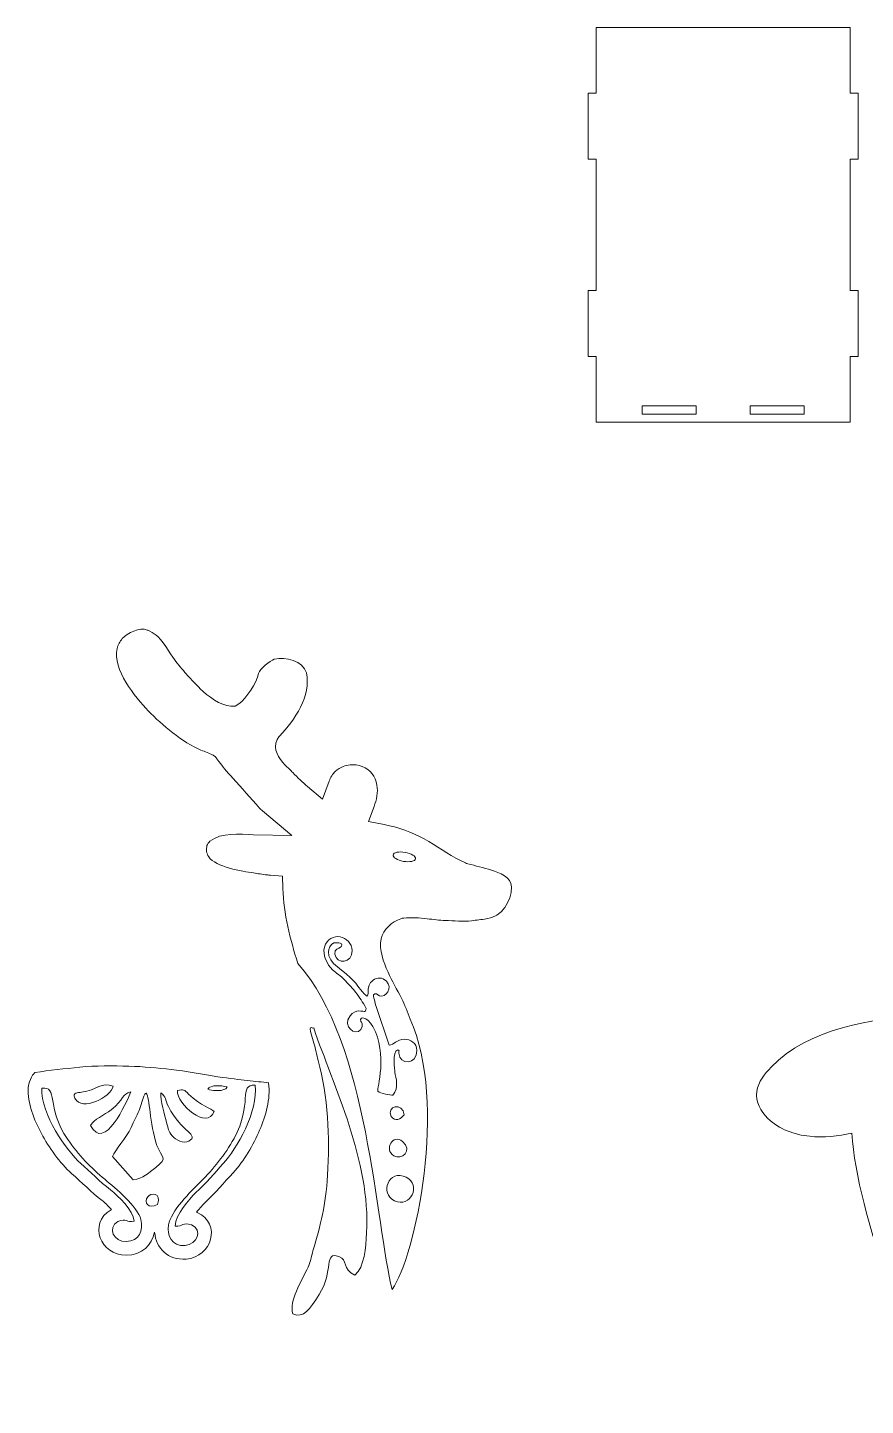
# Model space of a CAD drawing. Header units: centimetres. Extents: x -66 to 64, y -52 to 50.
# Drawn here: x -66 to -4, y -51.7 to 50.3 of the extents above; entities that cross this region are included whole.
import ezdxf

# ---------------------------------------------------------------- set-up
doc = ezdxf.new("R2010")
doc.units = ezdxf.units.CM
doc.header["$MEASUREMENT"] = 0
doc.layers.add('layer 1', color=7, linetype='Continuous')

msp = doc.modelspace()

# ---------------------------------------------------------------- linework, layer by layer
at = {"layer": 'layer 1', "color": 250, "lineweight": 9}
for points, knots in [([(-23.88871, 35.72097), (-23.88871, 35.72097), (-23.88868, 30.8543), (-23.88868, 30.8543), (-23.88868, 30.8543), (-23.88868, 30.8543), (-24.48869, 30.85431), (-24.48869, 30.85431), (-24.48869, 30.85431), (-24.48869, 30.85431), (-24.48868, 25.98762), (-24.48868, 25.98762), (-24.48868, 25.98762), (-24.48868, 25.98762), (-23.88868, 25.98764), (-23.88868, 25.98764), (-23.88868, 25.98764), (-23.88868, 25.98764), (-23.88868, 21.12097), (-23.88868, 21.12097), (-23.88868, 21.12097), (-23.88868, 21.12097), (-5.08869, 21.12101), (-5.08869, 21.12101), (-5.08869, 21.12101), (-5.08869, 21.12101), (-5.08871, 25.98767), (-5.08871, 25.98767), (-5.08871, 25.98767), (-5.08871, 25.98767), (-4.4887, 25.98766), (-4.4887, 25.98766), (-4.4887, 25.98766), (-4.4887, 25.98766), (-4.48871, 30.85435), (-4.48871, 30.85435), (-4.48871, 30.85435), (-4.48871, 30.85435), (-5.08871, 30.85434), (-5.08871, 30.85434), (-5.08871, 30.85434), (-5.08871, 30.85434), (-5.08871, 35.721), (-5.08871, 35.721), (-5.08871, 35.721), (-5.08871, 35.721), (-5.08874, 40.58767), (-5.08874, 40.58767), (-5.08874, 40.58767), (-5.08874, 40.58767), (-4.48873, 40.58766), (-4.48873, 40.58766), (-4.48873, 40.58766), (-4.48873, 40.58766), (-4.48874, 45.45435), (-4.48874, 45.45435), (-4.48874, 45.45435), (-4.48874, 45.45435), (-5.08874, 45.45433), (-5.08874, 45.45433), (-5.08874, 45.45433), (-5.08874, 45.45433), (-5.08874, 50.321), (-5.08874, 50.321), (-5.08874, 50.321), (-5.08874, 50.321), (-23.88873, 50.32096), (-23.88873, 50.32096), (-23.88873, 50.32096), (-23.88873, 50.32096), (-23.88871, 45.4543), (-23.88871, 45.4543), (-23.88871, 45.4543), (-23.88871, 45.4543), (-24.48871, 45.45431), (-24.48871, 45.45431), (-24.48871, 45.45431), (-24.48871, 45.45431), (-24.48871, 40.58762), (-24.48871, 40.58762), (-24.48871, 40.58762), (-24.48871, 40.58762), (-23.88871, 40.58763), (-23.88871, 40.58763), (-23.88871, 40.58763), (-23.88871, 40.58763), (-23.88871, 35.72097), (-23.88871, 35.72097)], [0, 0, 0, 0, 0.043478261, 0.043478261, 0.043478261, 0.043478261, 0.086956522, 0.086956522, 0.086956522, 0.086956522, 0.130434783, 0.130434783, 0.130434783, 0.130434783, 0.173913043, 0.173913043, 0.173913043, 0.173913043, 0.217391304, 0.217391304, 0.217391304, 0.217391304, 0.260869565, 0.260869565, 0.260869565, 0.260869565, 0.304347826, 0.304347826, 0.304347826, 0.304347826, 0.347826087, 0.347826087, 0.347826087, 0.347826087, 0.391304348, 0.391304348, 0.391304348, 0.391304348, 0.434782609, 0.434782609, 0.434782609, 0.434782609, 0.47826087, 0.47826087, 0.47826087, 0.47826087, 0.52173913, 0.52173913, 0.52173913, 0.52173913, 0.565217391, 0.565217391, 0.565217391, 0.565217391, 0.608695652, 0.608695652, 0.608695652, 0.608695652, 0.652173913, 0.652173913, 0.652173913, 0.652173913, 0.695652174, 0.695652174, 0.695652174, 0.695652174, 0.739130435, 0.739130435, 0.739130435, 0.739130435, 0.782608696, 0.782608696, 0.782608696, 0.782608696, 0.826086957, 0.826086957, 0.826086957, 0.826086957, 0.869565217, 0.869565217, 0.869565217, 0.869565217, 0.913043478, 0.913043478, 0.913043478, 0.913043478, 1, 1, 1, 1]), ([(-20.48867, 21.72098), (-20.48867, 21.72098), (-16.48868, 21.72098), (-16.48868, 21.72098), (-16.48868, 21.72098), (-16.48868, 21.72098), (-16.48867, 22.32098), (-16.48867, 22.32098), (-16.48867, 22.32098), (-16.48867, 22.32098), (-20.48868, 22.32098), (-20.48868, 22.32098), (-20.48868, 22.32098), (-20.48868, 22.32098), (-20.48867, 21.72098), (-20.48867, 21.72098)], [0, 0, 0, 0, 0.2, 0.2, 0.2, 0.2, 0.4, 0.4, 0.4, 0.4, 0.6, 0.6, 0.6, 0.6, 1, 1, 1, 1]), ([(-12.48869, 21.72098), (-12.48869, 21.72098), (-8.48869, 21.721), (-8.48869, 21.721), (-8.48869, 21.721), (-8.48869, 21.721), (-8.4887, 22.321), (-8.4887, 22.321), (-8.4887, 22.321), (-8.4887, 22.321), (-12.48868, 22.32098), (-12.48868, 22.32098), (-12.48868, 22.32098), (-12.48868, 22.32098), (-12.48869, 21.72098), (-12.48869, 21.72098)], [0, 0, 0, 0, 0.2, 0.2, 0.2, 0.2, 0.4, 0.4, 0.4, 0.4, 0.6, 0.6, 0.6, 0.6, 1, 1, 1, 1]), ([(14.35032, -23.84317), (14.65976, -23.58425), (14.91388, -23.26359), (15.08466, -22.86079), (15.08466, -22.86079), (15.92802, -20.87196), (16.24682, -17.32056), (15.6323, -15.33706), (15.6323, -15.33706), (15.02648, -13.3817), (14.54388, -11.51884), (14.48798, -9.50848), (14.48798, -9.50848), (14.48798, -9.50848), (14.22762, -9.48472), (14.22762, -9.48472), (14.22762, -9.48472), (13.88382, -9.453), (13.51884, -9.38852), (13.17413, -9.34118), (13.17413, -9.34118), (11.96149, -9.1749), (9.91313, -8.7891), (9.17779, -7.7309), (9.17779, -7.7309), (8.83493, -7.23752), (8.76117, -6.65862), (8.88755, -6.07928), (8.88755, -6.07928), (8.95145, -5.7865), (9.22693, -5.40774), (9.45573, -5.21998), (9.45573, -5.21998), (10.57327, -4.30278), (12.00141, -4.47268), (13.33246, -4.50278), (13.33246, -4.50278), (13.22596, -4.4129), (13.12519, -4.32862), (13.01651, -4.20754), (13.01651, -4.20754), (12.35271, -3.46788), (11.68035, -2.7313), (11.02013, -1.97892), (11.02013, -1.97892), (10.60627, -1.50722), (10.15519, -0.99996), (9.79119, -0.48786), (9.79119, -0.48786), (9.64031, -0.39268), (9.19517, -0.24338), (9.03593, -0.17676), (9.03593, -0.17676), (6.12147, 1.04206), (0.13457, 6.61548), (2.85077, 9.67282), (2.85077, 9.67282), (3.52225, 10.42874), (4.87559, 10.96658), (5.84159, 10.5648), (5.84159, 10.5648), (6.06167, 10.48386), (6.40071, 10.25584), (6.60999, 10.13644), (6.60999, 10.13644), (7.27179, 9.75906), (7.81331, 8.67196), (8.26881, 8.05664), (8.26881, 8.05664), (8.54179, 7.68786), (8.84983, 7.34922), (9.13429, 6.98988), (9.13429, 6.98988), (9.13429, 6.98988), (10.10455, 5.98388), (10.10455, 5.98388), (10.10455, 5.98388), (10.39257, 5.6854), (11.26243, 5.02336), (11.66655, 5.01102), (11.66655, 5.01102), (12.03857, 5.26456), (12.61437, 6.23602), (12.70511, 6.63976), (12.70511, 6.63976), (12.86111, 7.33384), (13.85174, 8.16736), (14.49286, 8.41568), (14.49286, 8.41568), (14.52926, 8.4298), (14.56088, 8.44026), (14.59852, 8.45068), (14.59852, 8.45068), (15.98118, 8.8337), (17.8769, 8.13928), (18.2111, 6.69022), (18.2111, 6.69022), (18.68282, 4.64492), (17.35648, 2.54748), (15.98654, 1.10318), (15.98654, 1.10318), (15.75998, 0.86432), (16.7552, -0.00334), (16.96274, -0.22216), (16.96274, -0.22216), (17.14142, -0.41062), (17.56848, -0.84178), (17.9747, -1.18392), (17.9747, -1.18392), (18.13492, -0.76044), (18.3544, -0.39394), (18.69184, -0.08064), (18.69184, -0.08064), (18.95418, 0.163), (19.2621, 0.35202), (19.59616, 0.48014), (19.59616, 0.48014), (19.84414, 0.57524), (20.10474, 0.63616), (20.369, 0.66214), (20.369, 0.66214), (20.83092, 0.70754), (21.30226, 0.6459), (21.73504, 0.4773), (21.73504, 0.4773), (22.66986, 0.11308), (23.29062, -0.68618), (23.45138, -1.67266), (23.45138, -1.67266), (23.56634, -2.37812), (23.4409, -3.0963), (23.19334, -3.77336), (23.19334, -3.77336), (23.33256, -3.80024), (23.4715, -3.8292), (23.6105, -3.86118), (23.6105, -3.86118), (24.74514, -4.12244), (25.79796, -4.55426), (26.8009, -5.14588), (26.8009, -5.14588), (27.63162, -5.63586), (28.56582, -6.29954), (29.41798, -6.6808), (29.41798, -6.6808), (30.02086, -6.82684), (30.6195, -6.99228), (31.21498, -7.16568), (31.21498, -7.16568), (32.24338, -7.4651), (32.37144, -7.63848), (33.09122, -8.3168), (33.09122, -8.3168), (33.37908, -8.58808), (33.49882, -8.96074), (33.42396, -9.34274), (33.42396, -9.34274), (33.4644, -10.9223), (32.34176, -12.52666), (30.68446, -12.73984), (30.68446, -12.73984), (30.68446, -12.73984), (29.5849, -12.88126), (29.5849, -12.88126), (29.5849, -12.88126), (29.02608, -12.95288), (28.11896, -12.87548), (27.52264, -12.86872), (27.52264, -12.86872), (26.55194, -12.85758), (25.58216, -12.56934), (24.5537, -12.68832), (24.5537, -12.68832), (24.2409, -12.79368), (23.82122, -13.0749), (23.75334, -13.4179), (23.75334, -13.4179), (23.64298, -13.9765), (23.95912, -14.75732), (24.19124, -15.25224), (24.19124, -15.25224), (24.49382, -15.89742), (24.82874, -16.52446), (25.18092, -17.14372), (25.18092, -17.14372), (29.6277, -26.97633), (26.49422, -39.64033), (19.21094, -51.51267), (19.21094, -51.51267), (18.01486, -51.46667), (16.8188, -51.42067), (15.62274, -51.37467), (15.62274, -51.37467), (16.55846, -45.88933), (16.02936, -43.84829), (11.03649, -43.71817), (11.03649, -43.71817), (4.67141, -43.55235), (6.00967, -47.11303), (6.23811, -51.65071), (6.23811, -51.65071), (4.85801, -51.60469), (3.47795, -51.55869), (2.09785, -51.51267), (2.09785, -51.51267), (-0.63465, -47.58109), (-4.51701, -37.75785), (-4.96723, -31.49061), (-4.96723, -31.49061), (-5.97295, -31.73849), (-7.05067, -31.84411), (-8.07617, -31.73459), (-8.07617, -31.73459), (-9.18197, -31.61651), (-10.36681, -31.21149), (-11.16909, -30.41319), (-11.16909, -30.41319), (-11.71459, -29.87043), (-12.09439, -29.20095), (-11.99135, -28.40669), (-11.99135, -28.40669), (-11.89583, -27.67047), (-11.42457, -27.13095), (-10.93357, -26.61617), (-10.93357, -26.61617), (-8.18933, -23.73911), (-3.56167, -23.09081), (0.22181, -22.73481), (0.22181, -22.73481), (2.50225, -22.51855), (5.69199, -22.61639), (7.95143, -22.98525), (7.95143, -22.98525), (9.08177, -23.16979), (10.20813, -23.36325), (11.34203, -23.52767), (11.34203, -23.52767), (11.95057, -23.61589), (13.51808, -23.76541), (14.35032, -23.84317)], [0, 0, 0, 0, 0.016393443, 0.016393443, 0.016393443, 0.016393443, 0.032786885, 0.032786885, 0.032786885, 0.032786885, 0.049180328, 0.049180328, 0.049180328, 0.049180328, 0.06557377, 0.06557377, 0.06557377, 0.06557377, 0.081967213, 0.081967213, 0.081967213, 0.081967213, 0.098360656, 0.098360656, 0.098360656, 0.098360656, 0.114754098, 0.114754098, 0.114754098, 0.114754098, 0.131147541, 0.131147541, 0.131147541, 0.131147541, 0.147540984, 0.147540984, 0.147540984, 0.147540984, 0.163934426, 0.163934426, 0.163934426, 0.163934426, 0.180327869, 0.180327869, 0.180327869, 0.180327869, 0.196721311, 0.196721311, 0.196721311, 0.196721311, 0.213114754, 0.213114754, 0.213114754, 0.213114754, 0.229508197, 0.229508197, 0.229508197, 0.229508197, 0.245901639, 0.245901639, 0.245901639, 0.245901639, 0.262295082, 0.262295082, 0.262295082, 0.262295082, 0.278688525, 0.278688525, 0.278688525, 0.278688525, 0.295081967, 0.295081967, 0.295081967, 0.295081967, 0.31147541, 0.31147541, 0.31147541, 0.31147541, 0.327868852, 0.327868852, 0.327868852, 0.327868852, 0.344262295, 0.344262295, 0.344262295, 0.344262295, 0.360655738, 0.360655738, 0.360655738, 0.360655738, 0.37704918, 0.37704918, 0.37704918, 0.37704918, 0.393442623, 0.393442623, 0.393442623, 0.393442623, 0.409836066, 0.409836066, 0.409836066, 0.409836066, 0.426229508, 0.426229508, 0.426229508, 0.426229508, 0.442622951, 0.442622951, 0.442622951, 0.442622951, 0.459016393, 0.459016393, 0.459016393, 0.459016393, 0.475409836, 0.475409836, 0.475409836, 0.475409836, 0.491803279, 0.491803279, 0.491803279, 0.491803279, 0.508196721, 0.508196721, 0.508196721, 0.508196721, 0.524590164, 0.524590164, 0.524590164, 0.524590164, 0.540983607, 0.540983607, 0.540983607, 0.540983607, 0.557377049, 0.557377049, 0.557377049, 0.557377049, 0.573770492, 0.573770492, 0.573770492, 0.573770492, 0.590163934, 0.590163934, 0.590163934, 0.590163934, 0.606557377, 0.606557377, 0.606557377, 0.606557377, 0.62295082, 0.62295082, 0.62295082, 0.62295082, 0.639344262, 0.639344262, 0.639344262, 0.639344262, 0.655737705, 0.655737705, 0.655737705, 0.655737705, 0.672131148, 0.672131148, 0.672131148, 0.672131148, 0.68852459, 0.68852459, 0.68852459, 0.68852459, 0.704918033, 0.704918033, 0.704918033, 0.704918033, 0.721311475, 0.721311475, 0.721311475, 0.721311475, 0.737704918, 0.737704918, 0.737704918, 0.737704918, 0.754098361, 0.754098361, 0.754098361, 0.754098361, 0.770491803, 0.770491803, 0.770491803, 0.770491803, 0.786885246, 0.786885246, 0.786885246, 0.786885246, 0.803278689, 0.803278689, 0.803278689, 0.803278689, 0.819672131, 0.819672131, 0.819672131, 0.819672131, 0.836065574, 0.836065574, 0.836065574, 0.836065574, 0.852459016, 0.852459016, 0.852459016, 0.852459016, 0.868852459, 0.868852459, 0.868852459, 0.868852459, 0.885245902, 0.885245902, 0.885245902, 0.885245902, 0.901639344, 0.901639344, 0.901639344, 0.901639344, 0.918032787, 0.918032787, 0.918032787, 0.918032787, 0.93442623, 0.93442623, 0.93442623, 0.93442623, 0.950819672, 0.950819672, 0.950819672, 0.950819672, 0.967213115, 0.967213115, 0.967213115, 0.967213115, 1, 1, 1, 1]), ([(-38.99702, -43.05871), (-37.2793, -40.68697), (-34.85864, -29.21055), (-37.67072, -23.06561), (-37.67072, -23.06561), (-37.85888, -22.53667), (-38.06812, -22.01529), (-38.29832, -21.50323), (-38.29832, -21.50323), (-38.6547, -20.87488), (-38.99418, -20.23688), (-39.30098, -19.58272), (-39.30098, -19.58272), (-39.6433, -18.8528), (-39.97562, -17.93676), (-39.81512, -17.12486), (-39.81512, -17.12486), (-39.67306, -16.4063), (-39.01616, -15.86068), (-38.34766, -15.63552), (-38.34766, -15.63552), (-38.34766, -15.63552), (-38.24712, -15.60164), (-38.24712, -15.60164), (-38.24712, -15.60164), (-38.24712, -15.60164), (-38.14174, -15.58946), (-38.14174, -15.58946), (-38.14174, -15.58946), (-37.55516, -15.5216), (-36.9842, -15.56182), (-36.40066, -15.63126), (-36.40066, -15.63126), (-35.954, -15.68442), (-35.49532, -15.7581), (-35.04544, -15.76324), (-35.04544, -15.76324), (-34.44798, -15.77008), (-33.70198, -15.85812), (-33.12304, -15.78392), (-33.12304, -15.78392), (-32.7566, -15.73686), (-32.39016, -15.68966), (-32.02374, -15.64254), (-32.02374, -15.64254), (-30.90188, -15.49824), (-30.1356, -14.35352), (-30.1633, -13.271), (-30.1633, -13.271), (-30.18152, -12.55966), (-31.0436, -12.21148), (-31.64642, -12.03594), (-31.64642, -12.03594), (-32.22738, -11.8668), (-32.8108, -11.7054), (-33.39894, -11.56292), (-33.39894, -11.56292), (-33.39894, -11.56292), (-33.48884, -11.54114), (-33.48884, -11.54114), (-33.48884, -11.54114), (-33.48884, -11.54114), (-33.57328, -11.50336), (-33.57328, -11.50336), (-33.57328, -11.50336), (-34.53018, -11.07526), (-35.39054, -10.44758), (-36.29082, -9.91656), (-36.29082, -9.91656), (-37.2017, -9.37926), (-38.16398, -8.98338), (-39.19526, -8.74594), (-39.19526, -8.74594), (-39.3221, -8.71674), (-39.44956, -8.69022), (-39.57736, -8.66554), (-39.57736, -8.66554), (-39.57736, -8.66554), (-40.73938, -8.44118), (-40.73938, -8.44118), (-40.73938, -8.44118), (-40.73938, -8.44118), (-40.33296, -7.32966), (-40.33296, -7.32966), (-40.33296, -7.32966), (-40.14934, -6.8275), (-40.03602, -6.2716), (-40.1231, -5.73724), (-40.1231, -5.73724), (-40.2264, -5.10338), (-40.60798, -4.59912), (-41.21046, -4.3644), (-41.21046, -4.3644), (-41.49556, -4.25332), (-41.80782, -4.21358), (-42.112, -4.24348), (-42.112, -4.24348), (-42.28644, -4.26064), (-42.4588, -4.3007), (-42.6225, -4.36348), (-42.6225, -4.36348), (-42.8362, -4.44544), (-43.034, -4.56588), (-43.20186, -4.72176), (-43.20186, -4.72176), (-43.42122, -4.92544), (-43.55698, -5.16516), (-43.66212, -5.44308), (-43.66212, -5.44308), (-43.66212, -5.44308), (-44.16572, -6.77416), (-44.16572, -6.77416), (-44.16572, -6.77416), (-44.16572, -6.77416), (-45.25426, -5.85736), (-45.25426, -5.85736), (-45.25426, -5.85736), (-45.63364, -5.53782), (-46.00658, -5.17856), (-46.34828, -4.81822), (-46.34828, -4.81822), (-46.52756, -4.62916), (-46.72648, -4.45418), (-46.9079, -4.26204), (-46.9079, -4.26204), (-47.37868, -3.76342), (-47.87468, -3.0869), (-47.51156, -2.37092), (-47.51156, -2.37092), (-47.46236, -2.2739), (-47.39926, -2.1845), (-47.3244, -2.1056), (-47.3244, -2.1056), (-46.23026, -0.95206), (-44.9636, 0.88276), (-45.35072, 2.56122), (-45.35072, 2.56122), (-45.55648, 3.4534), (-46.93166, 3.79296), (-47.71198, 3.5768), (-47.71198, 3.5768), (-47.71616, 3.57564), (-47.71862, 3.57484), (-47.72264, 3.57328), (-47.72264, 3.57328), (-48.03812, 3.45108), (-48.80708, 2.85514), (-48.89104, 2.51626), (-48.89104, 2.51626), (-49.04452, 1.83334), (-49.76864, 0.66866), (-50.34538, 0.2756), (-50.34538, 0.2756), (-50.34538, 0.2756), (-50.61622, 0.09102), (-50.61622, 0.09102), (-50.61622, 0.09102), (-50.61622, 0.09102), (-50.94382, 0.10102), (-50.94382, 0.10102), (-50.94382, 0.10102), (-51.66914, 0.12318), (-52.69938, 0.86226), (-53.20042, 1.38148), (-53.20042, 1.38148), (-53.52392, 1.71674), (-53.84718, 2.05216), (-54.17064, 2.38744), (-54.17064, 2.38744), (-54.17064, 2.38744), (-54.20496, 2.423), (-54.20496, 2.423), (-54.20496, 2.423), (-54.20496, 2.423), (-54.23566, 2.46178), (-54.23566, 2.46178), (-54.23566, 2.46178), (-54.52702, 2.82984), (-54.84106, 3.17632), (-55.12098, 3.55444), (-55.12098, 3.55444), (-55.40364, 3.9363), (-56.0916, 5.14314), (-56.46898, 5.35836), (-56.46898, 5.35836), (-56.64976, 5.46146), (-56.90316, 5.64412), (-57.08686, 5.71664), (-57.08686, 5.71664), (-57.08686, 5.71664), (-57.1057, 5.72356), (-57.1057, 5.72356), (-57.1057, 5.72356), (-57.1057, 5.72356), (-57.12512, 5.73164), (-57.12512, 5.73164), (-57.12512, 5.73164), (-57.68176, 5.96314), (-58.60332, 5.51956), (-58.97526, 5.10088), (-58.97526, 5.10088), (-59.1653, 4.88698), (-59.29882, 4.64688), (-59.364, 4.36746), (-59.364, 4.36746), (-59.71926, 2.84462), (-58.02144, 0.75336), (-57.05122, -0.25128), (-57.05122, -0.25128), (-56.05286, -1.2851), (-54.49156, -2.59022), (-53.15476, -3.14926), (-53.15476, -3.14926), (-52.8544, -3.27488), (-52.5289, -3.36224), (-52.25062, -3.53778), (-52.25062, -3.53778), (-52.25062, -3.53778), (-52.0822, -3.64402), (-52.0822, -3.64402), (-52.0822, -3.64402), (-52.0822, -3.64402), (-51.96682, -3.80634), (-51.96682, -3.80634), (-51.96682, -3.80634), (-51.6155, -4.3006), (-51.20158, -4.76096), (-50.8018, -5.21656), (-50.8018, -5.21656), (-50.14646, -5.96342), (-49.47654, -6.69728), (-48.81292, -7.43674), (-48.81292, -7.43674), (-48.74748, -7.50966), (-48.67172, -7.57186), (-48.59702, -7.6349), (-48.59702, -7.6349), (-48.59702, -7.6349), (-46.41362, -9.47758), (-46.41362, -9.47758), (-46.41362, -9.47758), (-46.41362, -9.47758), (-49.26992, -9.41298), (-49.26992, -9.41298), (-49.26992, -9.41298), (-50.28456, -9.39004), (-51.647, -9.21436), (-52.4844, -9.90162), (-52.4844, -9.90162), (-52.55152, -9.9567), (-52.6772, -10.12094), (-52.70974, -10.20836), (-52.70974, -10.20836), (-52.77274, -10.50698), (-52.75224, -10.80172), (-52.57406, -11.05814), (-52.57406, -11.05814), (-52.06428, -11.79174), (-50.09704, -12.13134), (-49.2685, -12.245), (-49.2685, -12.245), (-48.93304, -12.291), (-48.59634, -12.35236), (-48.26012, -12.38338), (-48.26012, -12.38338), (-48.17182, -12.39144), (-48.0834, -12.39908), (-47.99514, -12.40756), (-47.99514, -12.40756), (-47.99514, -12.40756), (-47.10876, -12.4928), (-47.10876, -12.4928), (-47.10876, -12.4928), (-47.10876, -12.4928), (-47.084, -13.38292), (-47.084, -13.38292), (-47.084, -13.38292), (-47.03072, -15.29906), (-46.54854, -17.1205), (-45.98446, -18.94122), (-45.98446, -18.94122), (-40.72266, -24.74873), (-40.22862, -38.33039), (-38.99702, -43.05871)], [0, 0, 0, 0, 0.013888889, 0.013888889, 0.013888889, 0.013888889, 0.027777778, 0.027777778, 0.027777778, 0.027777778, 0.041666667, 0.041666667, 0.041666667, 0.041666667, 0.055555556, 0.055555556, 0.055555556, 0.055555556, 0.069444444, 0.069444444, 0.069444444, 0.069444444, 0.083333333, 0.083333333, 0.083333333, 0.083333333, 0.097222222, 0.097222222, 0.097222222, 0.097222222, 0.111111111, 0.111111111, 0.111111111, 0.111111111, 0.125, 0.125, 0.125, 0.125, 0.138888889, 0.138888889, 0.138888889, 0.138888889, 0.152777778, 0.152777778, 0.152777778, 0.152777778, 0.166666667, 0.166666667, 0.166666667, 0.166666667, 0.180555556, 0.180555556, 0.180555556, 0.180555556, 0.194444444, 0.194444444, 0.194444444, 0.194444444, 0.208333333, 0.208333333, 0.208333333, 0.208333333, 0.222222222, 0.222222222, 0.222222222, 0.222222222, 0.236111111, 0.236111111, 0.236111111, 0.236111111, 0.25, 0.25, 0.25, 0.25, 0.263888889, 0.263888889, 0.263888889, 0.263888889, 0.277777778, 0.277777778, 0.277777778, 0.277777778, 0.291666667, 0.291666667, 0.291666667, 0.291666667, 0.305555556, 0.305555556, 0.305555556, 0.305555556, 0.319444444, 0.319444444, 0.319444444, 0.319444444, 0.333333333, 0.333333333, 0.333333333, 0.333333333, 0.347222222, 0.347222222, 0.347222222, 0.347222222, 0.361111111, 0.361111111, 0.361111111, 0.361111111, 0.375, 0.375, 0.375, 0.375, 0.388888889, 0.388888889, 0.388888889, 0.388888889, 0.402777778, 0.402777778, 0.402777778, 0.402777778, 0.416666667, 0.416666667, 0.416666667, 0.416666667, 0.430555556, 0.430555556, 0.430555556, 0.430555556, 0.444444444, 0.444444444, 0.444444444, 0.444444444, 0.458333333, 0.458333333, 0.458333333, 0.458333333, 0.472222222, 0.472222222, 0.472222222, 0.472222222, 0.486111111, 0.486111111, 0.486111111, 0.486111111, 0.5, 0.5, 0.5, 0.5, 0.513888889, 0.513888889, 0.513888889, 0.513888889, 0.527777778, 0.527777778, 0.527777778, 0.527777778, 0.541666667, 0.541666667, 0.541666667, 0.541666667, 0.555555556, 0.555555556, 0.555555556, 0.555555556, 0.569444444, 0.569444444, 0.569444444, 0.569444444, 0.583333333, 0.583333333, 0.583333333, 0.583333333, 0.597222222, 0.597222222, 0.597222222, 0.597222222, 0.611111111, 0.611111111, 0.611111111, 0.611111111, 0.625, 0.625, 0.625, 0.625, 0.638888889, 0.638888889, 0.638888889, 0.638888889, 0.652777778, 0.652777778, 0.652777778, 0.652777778, 0.666666667, 0.666666667, 0.666666667, 0.666666667, 0.680555556, 0.680555556, 0.680555556, 0.680555556, 0.694444444, 0.694444444, 0.694444444, 0.694444444, 0.708333333, 0.708333333, 0.708333333, 0.708333333, 0.722222222, 0.722222222, 0.722222222, 0.722222222, 0.736111111, 0.736111111, 0.736111111, 0.736111111, 0.75, 0.75, 0.75, 0.75, 0.763888889, 0.763888889, 0.763888889, 0.763888889, 0.777777778, 0.777777778, 0.777777778, 0.777777778, 0.791666667, 0.791666667, 0.791666667, 0.791666667, 0.805555556, 0.805555556, 0.805555556, 0.805555556, 0.819444444, 0.819444444, 0.819444444, 0.819444444, 0.833333333, 0.833333333, 0.833333333, 0.833333333, 0.847222222, 0.847222222, 0.847222222, 0.847222222, 0.861111111, 0.861111111, 0.861111111, 0.861111111, 0.875, 0.875, 0.875, 0.875, 0.888888889, 0.888888889, 0.888888889, 0.888888889, 0.902777778, 0.902777778, 0.902777778, 0.902777778, 0.916666667, 0.916666667, 0.916666667, 0.916666667, 0.930555556, 0.930555556, 0.930555556, 0.930555556, 0.944444444, 0.944444444, 0.944444444, 0.944444444, 0.958333333, 0.958333333, 0.958333333, 0.958333333, 0.972222222, 0.972222222, 0.972222222, 0.972222222, 1, 1, 1, 1]), ([(-38.0388, -10.72036), (-37.58054, -10.79972), (-37.23478, -11.01266), (-37.26652, -11.19596), (-37.26652, -11.19596), (-37.29826, -11.37926), (-37.6955, -11.46352), (-38.15376, -11.38416), (-38.15376, -11.38416), (-38.61202, -11.30478), (-38.95778, -11.09186), (-38.92604, -10.90854), (-38.92604, -10.90854), (-38.89428, -10.72524), (-38.49706, -10.64098), (-38.0388, -10.72036)], [0, 0, 0, 0, 0.2, 0.2, 0.2, 0.2, 0.4, 0.4, 0.4, 0.4, 0.6, 0.6, 0.6, 0.6, 1, 1, 1, 1]), ([(-40.9986, -22.50863), (-41.12778, -22.50169), (-41.71932, -22.27741), (-42.11724, -22.81069), (-42.11724, -22.81069), (-42.70942, -23.60445), (-41.72886, -24.35887), (-41.30798, -23.82839), (-41.30798, -23.82839), (-41.06906, -23.52729), (-41.30218, -23.23415), (-41.30484, -23.22807), (-41.30484, -23.22807), (-41.47838, -22.83117), (-40.8693, -22.83251), (-40.42708, -23.61833), (-40.42708, -23.61833), (-39.28124, -25.65437), (-40.14168, -28.22169), (-40.05646, -28.40437), (-40.05646, -28.40437), (-39.88172, -28.56713), (-39.10422, -28.68145), (-38.93452, -28.69405), (-38.93452, -28.69405), (-38.46442, -28.11865), (-38.72848, -27.43265), (-38.7929, -26.99197), (-38.7929, -26.99197), (-38.81898, -26.81353), (-38.99758, -25.49335), (-38.58546, -25.32647), (-38.58546, -25.32647), (-38.42208, -25.47287), (-38.50998, -25.33927), (-38.50316, -25.58085), (-38.50316, -25.58085), (-38.47796, -26.47109), (-37.15142, -26.45421), (-37.1625, -25.37491), (-37.1625, -25.37491), (-37.16806, -24.83045), (-37.67444, -24.54197), (-38.07946, -24.54633), (-38.07946, -24.54633), (-38.6833, -24.55281), (-38.85602, -24.97903), (-39.21844, -24.99567), (-39.21844, -24.99567), (-39.21844, -24.99567), (-40.18448, -22.11813), (-40.18448, -22.11813), (-40.18448, -22.11813), (-40.23728, -21.95279), (-40.27462, -21.79111), (-40.3098, -21.63113), (-40.3098, -21.63113), (-40.34324, -21.47923), (-40.47446, -21.23377), (-40.28202, -21.18392), (-40.28202, -21.18392), (-40.06158, -21.1314), (-40.06268, -21.37179), (-39.77138, -21.35521), (-39.77138, -21.35521), (-39.27266, -21.32673), (-38.9026, -20.4732), (-39.65614, -20.08156), (-39.65614, -20.08156), (-39.9583, -19.9245), (-40.40638, -20.0901), (-40.5883, -20.36124), (-40.5883, -20.36124), (-40.96066, -20.9163), (-40.61566, -21.07394), (-40.85974, -21.35511), (-40.85974, -21.35511), (-41.08286, -21.26507), (-41.58824, -20.52538), (-41.7831, -20.30016), (-41.7831, -20.30016), (-42.52194, -19.44618), (-43.7838, -18.93988), (-43.713, -18.06928), (-43.713, -18.06928), (-43.6963, -17.86374), (-43.58338, -17.53822), (-43.32406, -17.42522), (-43.32406, -17.42522), (-43.28406, -17.4078), (-42.57014, -17.35282), (-42.7501, -17.65508), (-42.7501, -17.65508), (-42.82804, -17.78598), (-42.7429, -17.6745), (-42.82204, -17.73786), (-42.82204, -17.73786), (-42.92824, -17.82292), (-43.29578, -17.85232), (-43.23642, -18.25384), (-43.23642, -18.25384), (-43.12082, -19.03538), (-41.95146, -18.94888), (-41.96216, -17.99146), (-41.96216, -17.99146), (-41.97416, -16.9209), (-43.63166, -16.44206), (-44.00832, -17.74316), (-44.00832, -17.74316), (-44.16688, -18.29088), (-43.81426, -19.01408), (-43.41466, -19.40128), (-43.41466, -19.40128), (-43.14004, -19.66742), (-42.78184, -19.86132), (-42.54936, -20.12446), (-42.54936, -20.12446), (-42.54936, -20.12446), (-41.83842, -20.89256), (-41.83842, -20.89256), (-41.83842, -20.89256), (-41.43292, -21.37395), (-41.30958, -21.63561), (-41.03094, -22.06637), (-41.03094, -22.06637), (-40.91684, -22.24277), (-40.87082, -22.31197), (-40.9986, -22.50863)], [0, 0, 0, 0, 0.03030303, 0.03030303, 0.03030303, 0.03030303, 0.060606061, 0.060606061, 0.060606061, 0.060606061, 0.090909091, 0.090909091, 0.090909091, 0.090909091, 0.121212121, 0.121212121, 0.121212121, 0.121212121, 0.151515152, 0.151515152, 0.151515152, 0.151515152, 0.181818182, 0.181818182, 0.181818182, 0.181818182, 0.212121212, 0.212121212, 0.212121212, 0.212121212, 0.242424242, 0.242424242, 0.242424242, 0.242424242, 0.272727273, 0.272727273, 0.272727273, 0.272727273, 0.303030303, 0.303030303, 0.303030303, 0.303030303, 0.333333333, 0.333333333, 0.333333333, 0.333333333, 0.363636364, 0.363636364, 0.363636364, 0.363636364, 0.393939394, 0.393939394, 0.393939394, 0.393939394, 0.424242424, 0.424242424, 0.424242424, 0.424242424, 0.454545455, 0.454545455, 0.454545455, 0.454545455, 0.484848485, 0.484848485, 0.484848485, 0.484848485, 0.515151515, 0.515151515, 0.515151515, 0.515151515, 0.545454545, 0.545454545, 0.545454545, 0.545454545, 0.575757576, 0.575757576, 0.575757576, 0.575757576, 0.606060606, 0.606060606, 0.606060606, 0.606060606, 0.636363636, 0.636363636, 0.636363636, 0.636363636, 0.666666667, 0.666666667, 0.666666667, 0.666666667, 0.696969697, 0.696969697, 0.696969697, 0.696969697, 0.727272727, 0.727272727, 0.727272727, 0.727272727, 0.757575758, 0.757575758, 0.757575758, 0.757575758, 0.787878788, 0.787878788, 0.787878788, 0.787878788, 0.818181818, 0.818181818, 0.818181818, 0.818181818, 0.848484848, 0.848484848, 0.848484848, 0.848484848, 0.878787879, 0.878787879, 0.878787879, 0.878787879, 0.909090909, 0.909090909, 0.909090909, 0.909090909, 0.939393939, 0.939393939, 0.939393939, 0.939393939, 1, 1, 1, 1]), ([(-43.77886, -34.61777), (-43.60028, -31.80285), (-43.75168, -28.76503), (-44.47984, -26.12257), (-44.47984, -26.12257), (-44.59848, -25.69205), (-44.65008, -25.27395), (-44.79318, -24.83309), (-44.79318, -24.83309), (-45.32694, -23.18793), (-44.91626, -23.81639), (-44.80694, -23.71357), (-44.80694, -23.71357), (-43.3442, -27.99787), (-40.56984, -33.62171), (-40.89636, -38.86637), (-40.89636, -38.86637), (-40.96454, -39.96467), (-41.02896, -41.39065), (-41.75192, -42.01941), (-41.75192, -42.01941), (-42.7631, -41.57087), (-42.23846, -40.87305), (-42.93876, -40.62879), (-42.93876, -40.62879), (-44.0957, -40.22519), (-43.26988, -41.67209), (-44.40884, -43.45231), (-44.40884, -43.45231), (-45.0925, -44.52079), (-45.5469, -45.22819), (-46.34512, -44.87597), (-46.34512, -44.87597), (-46.66536, -43.91733), (-45.72094, -42.46841), (-45.2238, -41.42401), (-45.2238, -41.42401), (-45.06206, -41.08437), (-44.99, -40.64309), (-44.86062, -40.20255), (-44.86062, -40.20255), (-44.26602, -38.17781), (-43.92396, -36.90479), (-43.77886, -34.61777)], [0, 0, 0, 0, 0.083333333, 0.083333333, 0.083333333, 0.083333333, 0.166666667, 0.166666667, 0.166666667, 0.166666667, 0.25, 0.25, 0.25, 0.25, 0.333333333, 0.333333333, 0.333333333, 0.333333333, 0.416666667, 0.416666667, 0.416666667, 0.416666667, 0.5, 0.5, 0.5, 0.5, 0.583333333, 0.583333333, 0.583333333, 0.583333333, 0.666666667, 0.666666667, 0.666666667, 0.666666667, 0.75, 0.75, 0.75, 0.75, 0.833333333, 0.833333333, 0.833333333, 0.833333333, 1, 1, 1, 1]), ([(-48.12706, -27.76895), (-48.6289, -27.72047), (-49.13072, -27.67197), (-49.72192, -27.60601), (-49.72192, -27.60601), (-50.31314, -27.54005), (-50.9937, -27.45661), (-51.89814, -27.32457), (-51.89814, -27.32457), (-53.00038, -27.16365), (-54.30066, -26.89305), (-55.36834, -26.78055), (-55.36834, -26.78055), (-56.34708, -26.67735), (-57.40474, -26.57501), (-58.48582, -26.54305), (-58.48582, -26.54305), (-59.66296, -26.50823), (-60.97286, -26.49861), (-62.11088, -26.61537), (-62.11088, -26.61537), (-63.2489, -26.73213), (-64.36348, -26.84393), (-65.45344, -27.01163), (-65.45344, -27.01163), (-65.66314, -27.18749), (-65.93046, -27.83845), (-65.94322, -28.13181), (-65.94322, -28.13181), (-65.99372, -29.29229), (-65.5117, -30.52441), (-64.96658, -31.52935), (-64.96658, -31.52935), (-64.42056, -32.53595), (-63.5884, -33.71955), (-62.73154, -34.48783), (-62.73154, -34.48783), (-61.97776, -35.16367), (-61.26476, -35.86583), (-60.46614, -36.49275), (-60.46614, -36.49275), (-60.30958, -36.61565), (-60.03308, -36.86485), (-59.7699, -37.14251), (-59.7699, -37.14251), (-59.78394, -37.14999), (-59.7981, -37.15793), (-59.81264, -37.16655), (-59.81264, -37.16655), (-61.53872, -38.18687), (-60.60436, -40.55209), (-58.67692, -40.53037), (-58.67692, -40.53037), (-57.5249, -40.51741), (-56.77444, -39.78839), (-56.58338, -38.83555), (-56.58338, -38.83555), (-56.47526, -40.01321), (-55.59098, -40.92599), (-54.25124, -40.81855), (-54.25124, -40.81855), (-52.32986, -40.66451), (-51.61496, -38.22401), (-53.4268, -37.36519), (-53.4268, -37.36519), (-53.44208, -37.35795), (-53.45688, -37.35131), (-53.47156, -37.34515), (-53.47156, -37.34515), (-53.23478, -37.04467), (-52.98212, -36.77129), (-52.83742, -36.63467), (-52.83742, -36.63467), (-52.09928, -35.93755), (-51.45324, -35.17337), (-50.7642, -34.43165), (-50.7642, -34.43165), (-49.9809, -33.58849), (-49.26006, -32.33395), (-48.808, -31.28175), (-48.808, -31.28175), (-48.35676, -30.23131), (-47.98904, -28.96045), (-48.14506, -27.80943)], [0, 0, 0, 0, 0.045454545, 0.045454545, 0.045454545, 0.045454545, 0.090909091, 0.090909091, 0.090909091, 0.090909091, 0.136363636, 0.136363636, 0.136363636, 0.136363636, 0.181818182, 0.181818182, 0.181818182, 0.181818182, 0.227272727, 0.227272727, 0.227272727, 0.227272727, 0.272727273, 0.272727273, 0.272727273, 0.272727273, 0.318181818, 0.318181818, 0.318181818, 0.318181818, 0.363636364, 0.363636364, 0.363636364, 0.363636364, 0.409090909, 0.409090909, 0.409090909, 0.409090909, 0.454545455, 0.454545455, 0.454545455, 0.454545455, 0.5, 0.5, 0.5, 0.5, 0.545454545, 0.545454545, 0.545454545, 0.545454545, 0.590909091, 0.590909091, 0.590909091, 0.590909091, 0.636363636, 0.636363636, 0.636363636, 0.636363636, 0.681818182, 0.681818182, 0.681818182, 0.681818182, 0.727272727, 0.727272727, 0.727272727, 0.727272727, 0.772727273, 0.772727273, 0.772727273, 0.772727273, 0.818181818, 0.818181818, 0.818181818, 0.818181818, 0.863636364, 0.863636364, 0.863636364, 0.863636364, 0.909090909, 0.909090909, 0.909090909, 0.909090909, 1, 1, 1, 1]), ([(-58.1033, -38.02223), (-58.67398, -38.11493), (-58.65464, -37.79117), (-59.29972, -38.03427), (-59.29972, -38.03427), (-60.12178, -38.52023), (-59.6014, -39.53273), (-58.68828, -39.52243), (-58.68828, -39.52243), (-57.693, -39.51123), (-57.4017, -38.66359), (-57.60306, -37.88985), (-57.60306, -37.88985), (-57.8556, -36.91959), (-59.4745, -35.57437), (-60.27852, -34.91543), (-60.27852, -34.91543), (-61.26764, -34.10479), (-62.23532, -33.11337), (-63.0212, -31.95915), (-63.0212, -31.95915), (-64.66998, -29.53767), (-63.67528, -28.01159), (-64.93618, -28.17565), (-64.93618, -28.17565), (-65.02002, -30.10195), (-63.1222, -32.78369), (-62.05862, -33.73731), (-62.05862, -33.73731), (-61.34364, -34.37837), (-60.65808, -35.06065), (-59.84372, -35.69989), (-59.84372, -35.69989), (-59.2834, -36.13981), (-58.19074, -37.19081), (-58.1033, -38.02223)], [0, 0, 0, 0, 0.1, 0.1, 0.1, 0.1, 0.2, 0.2, 0.2, 0.2, 0.3, 0.3, 0.3, 0.3, 0.4, 0.4, 0.4, 0.4, 0.5, 0.5, 0.5, 0.5, 0.6, 0.6, 0.6, 0.6, 0.7, 0.7, 0.7, 0.7, 0.8, 0.8, 0.8, 0.8, 1, 1, 1, 1]), ([(-61.9893, -28.47637), (-60.85042, -28.30079), (-60.53108, -27.67873), (-59.6443, -28.02645), (-59.6443, -28.02645), (-59.83608, -28.83859), (-61.95662, -29.93763), (-62.48434, -28.90715), (-62.48434, -28.90715), (-62.71444, -28.45781), (-62.26842, -28.51943), (-61.9893, -28.47637)], [0, 0, 0, 0, 0.25, 0.25, 0.25, 0.25, 0.5, 0.5, 0.5, 0.5, 1, 1, 1, 1]), ([(-59.8085, -29.77619), (-58.81156, -28.98519), (-59.03012, -28.59339), (-58.3533, -28.44811), (-58.3533, -28.44811), (-58.65464, -29.22549), (-60.33072, -32.97065), (-61.32202, -30.92271), (-61.32202, -30.92271), (-61.12508, -30.49469), (-60.28882, -30.15727), (-59.8085, -29.77619)], [0, 0, 0, 0, 0.25, 0.25, 0.25, 0.25, 0.5, 0.5, 0.5, 0.5, 1, 1, 1, 1]), ([(-57.21394, -28.53969), (-56.9305, -28.86201), (-56.96824, -30.75965), (-56.41212, -32.40193), (-56.41212, -32.40193), (-56.0839, -33.37105), (-55.5304, -33.25581), (-56.49792, -34.03281), (-56.49792, -34.03281), (-57.01742, -34.44999), (-57.4579, -34.87031), (-58.16736, -34.95757), (-58.16736, -34.95757), (-58.16736, -34.95757), (-59.69798, -33.22353), (-59.69798, -33.22353), (-59.69798, -33.22353), (-59.53774, -32.74899), (-58.66314, -31.86191), (-58.32748, -31.08437), (-58.32748, -31.08437), (-58.11972, -30.60303), (-57.92602, -30.26211), (-57.73222, -29.82105), (-57.73222, -29.82105), (-57.73222, -29.82105), (-57.37446, -28.75739), (-57.37446, -28.75739), (-57.37446, -28.75739), (-57.2352, -28.48615), (-57.30698, -28.62653), (-57.21394, -28.53969)], [0, 0, 0, 0, 0.111111111, 0.111111111, 0.111111111, 0.111111111, 0.222222222, 0.222222222, 0.222222222, 0.222222222, 0.333333333, 0.333333333, 0.333333333, 0.333333333, 0.444444444, 0.444444444, 0.444444444, 0.444444444, 0.555555556, 0.555555556, 0.555555556, 0.555555556, 0.666666667, 0.666666667, 0.666666667, 0.666666667, 0.777777778, 0.777777778, 0.777777778, 0.777777778, 1, 1, 1, 1]), ([(-56.12398, -28.50983), (-55.71044, -28.82861), (-55.82782, -28.99059), (-55.55876, -29.52977), (-55.55876, -29.52977), (-54.58944, -31.47263), (-53.23136, -31.61731), (-54.05166, -32.08661), (-54.05166, -32.08661), (-54.45518, -32.31759), (-55.00286, -32.01383), (-55.2837, -31.68981), (-55.2837, -31.68981), (-55.58434, -31.34283), (-55.54922, -31.22119), (-55.69254, -30.72247), (-55.69254, -30.72247), (-55.84188, -30.20311), (-56.18834, -29.03673), (-56.12398, -28.50983)], [0, 0, 0, 0, 0.166666667, 0.166666667, 0.166666667, 0.166666667, 0.333333333, 0.333333333, 0.333333333, 0.333333333, 0.5, 0.5, 0.5, 0.5, 0.666666667, 0.666666667, 0.666666667, 0.666666667, 1, 1, 1, 1]), ([(-55.05108, -38.37311), (-54.47434, -38.41339), (-54.52308, -38.09277), (-53.85854, -38.27607), (-53.85854, -38.27607), (-52.99562, -38.68509), (-53.42156, -39.74079), (-54.33178, -39.81379), (-54.33178, -39.81379), (-55.32398, -39.89335), (-55.69128, -39.07577), (-55.5613, -38.28687), (-55.5613, -38.28687), (-55.39828, -37.29759), (-53.9086, -35.81047), (-53.16806, -35.08103), (-53.16806, -35.08103), (-52.2569, -34.18359), (-51.3836, -33.10809), (-50.70618, -31.88713), (-50.70618, -31.88713), (-49.28492, -29.32543), (-50.41456, -27.89633), (-49.1439, -27.94481), (-49.1439, -27.94481), (-48.88494, -29.85551), (-50.53044, -32.69897), (-51.5027, -33.74561), (-51.5027, -33.74561), (-52.15628, -34.44915), (-52.77682, -35.19103), (-53.52954, -35.90183), (-53.52954, -35.90183), (-54.0474, -36.39097), (-55.03978, -37.53719), (-55.05108, -38.37311)], [0, 0, 0, 0, 0.1, 0.1, 0.1, 0.1, 0.2, 0.2, 0.2, 0.2, 0.3, 0.3, 0.3, 0.3, 0.4, 0.4, 0.4, 0.4, 0.5, 0.5, 0.5, 0.5, 0.6, 0.6, 0.6, 0.6, 0.7, 0.7, 0.7, 0.7, 0.8, 0.8, 0.8, 0.8, 1, 1, 1, 1]), ([(-52.17466, -29.89931), (-52.68972, -31.30527), (-54.97354, -29.33643), (-54.89298, -28.34961), (-54.89298, -28.34961), (-54.44814, -28.22633), (-54.40458, -28.28959), (-54.06486, -28.61201), (-54.06486, -28.61201), (-53.11292, -29.51535), (-52.38788, -29.66001), (-52.17466, -29.89931)], [0, 0, 0, 0, 0.25, 0.25, 0.25, 0.25, 0.5, 0.5, 0.5, 0.5, 1, 1, 1, 1]), ([(-51.21052, -28.07467), (-51.35692, -28.17075), (-51.09854, -28.16935), (-51.53108, -28.30461), (-51.53108, -28.30461), (-51.84626, -28.40319), (-52.31894, -28.34249), (-52.6562, -28.25099), (-52.6562, -28.25099), (-52.46568, -28.08325), (-52.72522, -28.15547), (-52.2686, -28.02683), (-52.2686, -28.02683), (-52.13676, -27.98969), (-52.1336, -27.99959), (-51.96646, -27.99063), (-51.96646, -27.99063), (-51.74474, -27.97887), (-51.47836, -28.01969), (-51.21052, -28.07467)], [0, 0, 0, 0, 0.166666667, 0.166666667, 0.166666667, 0.166666667, 0.333333333, 0.333333333, 0.333333333, 0.333333333, 0.5, 0.5, 0.5, 0.5, 0.666666667, 0.666666667, 0.666666667, 0.666666667, 1, 1, 1, 1]), ([(-38.10568, -30.15439), (-38.413, -30.50115), (-38.74006, -30.66005), (-39.07804, -30.25975), (-39.07804, -30.25975), (-39.4611, -29.51623), (-38.1937, -29.15321), (-38.10568, -30.15439)], [0, 0, 0, 0, 0.333333333, 0.333333333, 0.333333333, 0.333333333, 1, 1, 1, 1]), ([(-38.22098, -32.11947), (-37.46742, -32.76153), (-38.28018, -33.54995), (-38.87696, -33.17351), (-38.87696, -33.17351), (-39.62908, -32.69903), (-38.9427, -31.50447), (-38.22098, -32.11947)], [0, 0, 0, 0, 0.333333333, 0.333333333, 0.333333333, 0.333333333, 1, 1, 1, 1]), ([(-38.18592, -34.67763), (-36.80178, -35.06965), (-37.47316, -36.88913), (-38.61182, -36.58205), (-38.61182, -36.58205), (-39.90784, -36.23257), (-39.44484, -34.32115), (-38.18592, -34.67763)], [0, 0, 0, 0, 0.333333333, 0.333333333, 0.333333333, 0.333333333, 1, 1, 1, 1]), ([(-56.36874, -36.78137), (-57.06612, -37.15021), (-57.38118, -36.62485), (-57.09786, -36.20947), (-57.09786, -36.20947), (-56.89762, -35.91585), (-56.04186, -35.83137), (-56.36874, -36.78137)], [0, 0, 0, 0, 0.333333333, 0.333333333, 0.333333333, 0.333333333, 1, 1, 1, 1])]:
    msp.add_open_spline(points, degree=3, knots=knots, dxfattribs=at)

doc.saveas('drawing.dxf')
